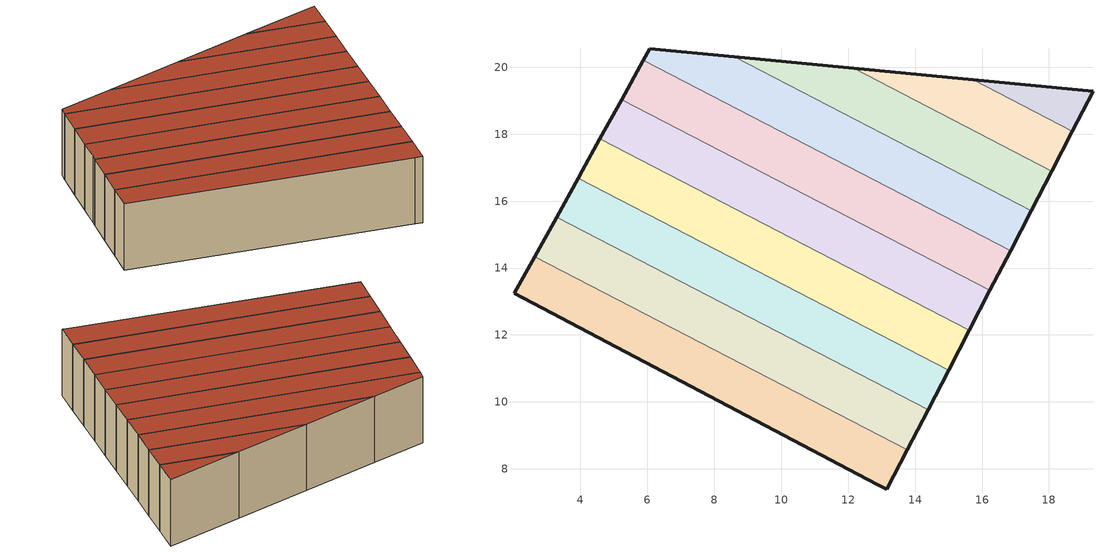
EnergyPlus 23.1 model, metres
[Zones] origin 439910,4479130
4a0896afcb9d56b4_F0_dwelling_0
 floor ground (EU_floor_Construction): 19.31,19.28 18.7,18.09 15.74,19.62 z0
 wall outside (EU_wall_Construction): 18.7,18.09 19.31,19.28 15.74,19.62 z0:3
 wall to 4a0896afcb9d56b4_F0_dwelling_1 (EU_wall_Construction): 15.74,19.62 18.7,18.09 z0:3
 roof outside (EU_roof_Construction): 18.7,18.09 19.31,19.28 15.74,19.62 z3
4a0896afcb9d56b4_F0_dwelling_1
 floor ground (EU_floor_Construction): 18.7,18.09 18.08,16.9 12.17,19.96 15.74,19.62 z0
 wall outside (EU_wall_Construction): 15.74,19.62 12.17,19.96 / 18.08,16.9 18.7,18.09 z0:3
 wall to 4a0896afcb9d56b4_F0_dwelling_2 (EU_wall_Construction): 12.17,19.96 18.08,16.9 z0:3
 roof outside (EU_roof_Construction): 18.08,16.9 18.7,18.09 15.74,19.62 12.17,19.96 z3
4a0896afcb9d56b4_F0_dwelling_2
 floor ground (EU_floor_Construction): 18.08,16.9 17.47,15.71 8.59,20.31 12.17,19.96 z0
 wall outside (EU_wall_Construction): 12.17,19.96 8.59,20.31 / 17.47,15.71 18.08,16.9 z0:3
 wall to 4a0896afcb9d56b4_F0_dwelling_3 (EU_wall_Construction): 8.59,20.31 17.47,15.71 z0:3
 roof outside (EU_roof_Construction): 17.47,15.71 18.08,16.9 12.17,19.96 8.59,20.31 z3
4a0896afcb9d56b4_F0_dwelling_3
 floor ground (EU_floor_Construction): 17.47,15.71 16.85,14.52 5.88,20.2 6.07,20.55 8.59,20.31 z0
 wall outside (EU_wall_Construction): 16.85,14.52 17.47,15.71 / 8.59,20.31 6.07,20.55 5.88,20.2 z0:3
 wall to 4a0896afcb9d56b4_F0_dwelling_4 (EU_wall_Construction): 5.88,20.2 16.85,14.52 z0:3
 roof outside (EU_roof_Construction): 16.85,14.52 17.47,15.71 8.59,20.31 6.07,20.55 5.88,20.2 z3
4a0896afcb9d56b4_F0_dwelling_4
 floor ground (EU_floor_Construction): 16.85,14.52 16.23,13.33 5.23,19.03 5.88,20.2 z0
 wall outside (EU_wall_Construction): 5.88,20.2 5.23,19.03 / 16.23,13.33 16.85,14.52 z0:3
 wall to 4a0896afcb9d56b4_F0_dwelling_5 (EU_wall_Construction): 5.23,19.03 16.23,13.33 z0:3
 roof outside (EU_roof_Construction): 16.23,13.33 16.85,14.52 5.88,20.2 5.23,19.03 z3
4a0896afcb9d56b4_F0_dwelling_5
 floor ground (EU_floor_Construction): 16.23,13.33 15.62,12.14 4.58,17.86 5.23,19.03 z0
 wall outside (EU_wall_Construction): 5.23,19.03 4.58,17.86 / 15.62,12.14 16.23,13.33 z0:3
 wall to 4a0896afcb9d56b4_F0_dwelling_6 (EU_wall_Construction): 4.58,17.86 15.62,12.14 z0:3
 roof outside (EU_roof_Construction): 15.62,12.14 16.23,13.33 5.23,19.03 4.58,17.86 z3
4a0896afcb9d56b4_F0_dwelling_6
 floor ground (EU_floor_Construction): 15.62,12.14 15,10.95 3.93,16.69 4.05,16.9 4.58,17.86 z0
 wall outside (EU_wall_Construction): 15,10.95 15.62,12.14 / 4.58,17.86 4.05,16.9 3.93,16.69 z0:3
 wall to 4a0896afcb9d56b4_F0_dwelling_7 (EU_wall_Construction): 3.93,16.69 15,10.95 z0:3
 roof outside (EU_roof_Construction): 15,10.95 15.62,12.14 4.58,17.86 4.05,16.9 3.93,16.69 z3
4a0896afcb9d56b4_F0_dwelling_7
 floor ground (EU_floor_Construction): 15,10.95 14.39,9.76 3.28,15.52 3.93,16.69 z0
 wall outside (EU_wall_Construction): 3.93,16.69 3.28,15.52 / 14.39,9.76 15,10.95 z0:3
 wall to 4a0896afcb9d56b4_F0_dwelling_8 (EU_wall_Construction): 3.28,15.52 14.39,9.76 z0:3
 roof outside (EU_roof_Construction): 14.39,9.76 15,10.95 3.93,16.69 3.28,15.52 z3
4a0896afcb9d56b4_F0_dwelling_8
 floor ground (EU_floor_Construction): 14.39,9.76 13.77,8.57 2.64,14.34 3.28,15.52 z0
 wall outside (EU_wall_Construction): 3.28,15.52 2.64,14.34 / 13.77,8.57 14.39,9.76 z0:3
 wall to 4a0896afcb9d56b4_F0_dwelling_9 (EU_wall_Construction): 2.64,14.34 13.77,8.57 z0:3
 roof outside (EU_roof_Construction): 13.77,8.57 14.39,9.76 3.28,15.52 2.64,14.34 z3
4a0896afcb9d56b4_F0_dwelling_9
 floor ground (EU_floor_Construction): 13.77,8.57 13.16,7.39 12.85,7.54 2.03,13.24 2.64,14.34 z0
 wall outside (EU_wall_Construction): 2.64,14.34 2.03,13.24 12.85,7.54 13.16,7.39 13.77,8.57 z0:3
 roof outside (EU_roof_Construction): 13.16,7.39 13.77,8.57 2.64,14.34 2.03,13.24 12.85,7.54 z3
[Building]
EU S2 Campaign: North Axis=0; Terrain=City; Solar Distribution=FullExterior
[Site:Location]
Madrid: Latitude=40.5; Longitude=-3.5; Time Zone=1; Elevation=609
[SizingPeriod:WeatherFileDays]
AnnualSizingPeriod: Begin Month=1; Begin Day of Month=1; End Month=12; End Day of Month=31; Day of Week for Start Day=Monday; Use Weather File Daylight Saving Period=No; Use Weather File Rain and Snow Indicators=No
[MATERIAL]
EU_InternalMass_Material: Roughness=MediumRough; Thickness=0.1; Conductivity=1; Density=1800; Specific Heat=900; Thermal Absorptance=0.9; Solar Absorptance=0.7; Visible Absorptance=0.7
[MATERIAL:NOMASS] Roughness=MediumRough; Thermal Absorptance=0.9; Solar Absorptance=0.7; Visible Absorptance=0.7
Name | Thermal Resistance
EU_wall_NoMass | 1.60022
EU_roof_NoMass | 1.57597
EU_floor_NoMass | 0.470652
[CONSTRUCTION]
EU_wall_Construction: EU_wall_NoMass
EU_roof_Construction: EU_roof_NoMass
EU_floor_Construction: EU_floor_NoMass
EU_InternalMass_Construction: EU_InternalMass_Material
[ZONE] Type=1; Multiplier=1; Ceiling Height=autocalculate; Floor Area=autocalculate; Part of Total Floor Area=Yes
Name | Volume
4a0896afcb9d56b4_F0_dwelling_0 | 6.69287
4a0896afcb9d56b4_F0_dwelling_1 | 20.0779
4a0896afcb9d56b4_F0_dwelling_2 | 33.4629
4a0896afcb9d56b4_F0_dwelling_3 | 46.2737
4a0896afcb9d56b4_F0_dwelling_4 | 49.7172
4a0896afcb9d56b4_F0_dwelling_5 | 49.868
4a0896afcb9d56b4_F0_dwelling_6 | 50.0189
4a0896afcb9d56b4_F0_dwelling_7 | 50.1665
4a0896afcb9d56b4_F0_dwelling_8 | 50.3108
4a0896afcb9d56b4_F0_dwelling_9 | 48.8976
[INTERNALMASS] Construction=EU_InternalMass_Construction
Name | Zone or ZoneList | Surface Area
4a0896afcb9d56b4_F0_dwelling_0_EU_InternalMass | 4a0896afcb9d56b4_F0_dwelling_0 | 2.23085
4a0896afcb9d56b4_F0_dwelling_1_EU_InternalMass | 4a0896afcb9d56b4_F0_dwelling_1 | 6.69256
4a0896afcb9d56b4_F0_dwelling_2_EU_InternalMass | 4a0896afcb9d56b4_F0_dwelling_2 | 11.1543
4a0896afcb9d56b4_F0_dwelling_3_EU_InternalMass | 4a0896afcb9d56b4_F0_dwelling_3 | 15.4245
4a0896afcb9d56b4_F0_dwelling_4_EU_InternalMass | 4a0896afcb9d56b4_F0_dwelling_4 | 16.5723
4a0896afcb9d56b4_F0_dwelling_5_EU_InternalMass | 4a0896afcb9d56b4_F0_dwelling_5 | 16.6227
4a0896afcb9d56b4_F0_dwelling_6_EU_InternalMass | 4a0896afcb9d56b4_F0_dwelling_6 | 16.6732
4a0896afcb9d56b4_F0_dwelling_7_EU_InternalMass | 4a0896afcb9d56b4_F0_dwelling_7 | 16.7221
4a0896afcb9d56b4_F0_dwelling_8_EU_InternalMass | 4a0896afcb9d56b4_F0_dwelling_8 | 16.7703
4a0896afcb9d56b4_F0_dwelling_9_EU_InternalMass | 4a0896afcb9d56b4_F0_dwelling_9 | 16.2991
[OTHEREQUIPMENT] Fuel Type=Electricity; Design Level Calculation Method=Watts/Area; Power per Zone Floor Area=1; Fraction Latent=0; Fraction Radiant=0; Fraction Lost=0; Carbon Dioxide Generation Rate=0; EndUse Subcategory=EU_Step8_InternalGains
Name | Zone or ZoneList or Space or SpaceList | Schedule
EU_Step8_InternalGain_4a0896afcb9d56b4_F0_dwelling_0_f000 | 4a0896afcb9d56b4_F0_dwelling_0 | EU_Step8_GainSchedule_4a0896afcb9d56b4_F0_dwelling_0_f000
EU_Step8_InternalGain_4a0896afcb9d56b4_F0_dwelling_1_f000 | 4a0896afcb9d56b4_F0_dwelling_1 | EU_Step8_GainSchedule_4a0896afcb9d56b4_F0_dwelling_1_f000
EU_Step8_InternalGain_4a0896afcb9d56b4_F0_dwelling_2_f000 | 4a0896afcb9d56b4_F0_dwelling_2 | EU_Step8_GainSchedule_4a0896afcb9d56b4_F0_dwelling_2_f000
EU_Step8_InternalGain_4a0896afcb9d56b4_F0_dwelling_3_f000 | 4a0896afcb9d56b4_F0_dwelling_3 | EU_Step8_GainSchedule_4a0896afcb9d56b4_F0_dwelling_3_f000
EU_Step8_InternalGain_4a0896afcb9d56b4_F0_dwelling_4_f000 | 4a0896afcb9d56b4_F0_dwelling_4 | EU_Step8_GainSchedule_4a0896afcb9d56b4_F0_dwelling_4_f000
EU_Step8_InternalGain_4a0896afcb9d56b4_F0_dwelling_5_f000 | 4a0896afcb9d56b4_F0_dwelling_5 | EU_Step8_GainSchedule_4a0896afcb9d56b4_F0_dwelling_5_f000
EU_Step8_InternalGain_4a0896afcb9d56b4_F0_dwelling_6_f000 | 4a0896afcb9d56b4_F0_dwelling_6 | EU_Step8_GainSchedule_4a0896afcb9d56b4_F0_dwelling_6_f000
EU_Step8_InternalGain_4a0896afcb9d56b4_F0_dwelling_7_f000 | 4a0896afcb9d56b4_F0_dwelling_7 | EU_Step8_GainSchedule_4a0896afcb9d56b4_F0_dwelling_7_f000
EU_Step8_InternalGain_4a0896afcb9d56b4_F0_dwelling_8_f000 | 4a0896afcb9d56b4_F0_dwelling_8 | EU_Step8_GainSchedule_4a0896afcb9d56b4_F0_dwelling_8_f000
EU_Step8_InternalGain_4a0896afcb9d56b4_F0_dwelling_9_f000 | 4a0896afcb9d56b4_F0_dwelling_9 | EU_Step8_GainSchedule_4a0896afcb9d56b4_F0_dwelling_9_f000
[ZONEVENTILATION:DESIGNFLOWRATE] Schedule=EU_AlwaysOn; Design Flow Rate Calculation Method=AirChanges/Hour; Air Changes per Hour=0.480704; Ventilation Type=Natural; Fan Pressure Rise=0; Fan Total Efficiency=1; Constant Term Coefficient=1; Temperature Term Coefficient=0; Velocity Term Coefficient=0; Velocity Squared Term Coefficient=0; Minimum Indoor Temperature=-100; Maximum Indoor Temperature=100; Delta Temperature=-100; Minimum Outdoor Temperature=-100; Maximum Outdoor Temperature=100; Maximum Wind Speed=40
Name | Zone or ZoneList or Space or SpaceList
EU_ConstantAir_4a0896afcb9d56b4_F0_dwelling_0 | 4a0896afcb9d56b4_F0_dwelling_0
EU_ConstantAir_4a0896afcb9d56b4_F0_dwelling_1 | 4a0896afcb9d56b4_F0_dwelling_1
EU_ConstantAir_4a0896afcb9d56b4_F0_dwelling_2 | 4a0896afcb9d56b4_F0_dwelling_2
EU_ConstantAir_4a0896afcb9d56b4_F0_dwelling_3 | 4a0896afcb9d56b4_F0_dwelling_3
EU_ConstantAir_4a0896afcb9d56b4_F0_dwelling_4 | 4a0896afcb9d56b4_F0_dwelling_4
EU_ConstantAir_4a0896afcb9d56b4_F0_dwelling_5 | 4a0896afcb9d56b4_F0_dwelling_5
EU_ConstantAir_4a0896afcb9d56b4_F0_dwelling_6 | 4a0896afcb9d56b4_F0_dwelling_6
EU_ConstantAir_4a0896afcb9d56b4_F0_dwelling_7 | 4a0896afcb9d56b4_F0_dwelling_7
EU_ConstantAir_4a0896afcb9d56b4_F0_dwelling_8 | 4a0896afcb9d56b4_F0_dwelling_8
EU_ConstantAir_4a0896afcb9d56b4_F0_dwelling_9 | 4a0896afcb9d56b4_F0_dwelling_9
[HVACTEMPLATE:THERMOSTAT] Constant Heating Setpoint=20; Constant Cooling Setpoint=50
EU_HeatOnly_4a0896afcb9d56b4_F0_dwelling_0; EU_HeatOnly_4a0896afcb9d56b4_F0_dwelling_1; EU_HeatOnly_4a0896afcb9d56b4_F0_dwelling_2; EU_HeatOnly_4a0896afcb9d56b4_F0_dwelling_3; EU_HeatOnly_4a0896afcb9d56b4_F0_dwelling_4; EU_HeatOnly_4a0896afcb9d56b4_F0_dwelling_5; EU_HeatOnly_4a0896afcb9d56b4_F0_dwelling_6; EU_HeatOnly_4a0896afcb9d56b4_F0_dwelling_7; EU_HeatOnly_4a0896afcb9d56b4_F0_dwelling_8; EU_HeatOnly_4a0896afcb9d56b4_F0_dwelling_9
[HVACTEMPLATE:ZONE:IDEALLOADSAIRSYSTEM] System Availability Schedule=EU_AlwaysOn; Maximum Heating Supply Air Temperature=50; Minimum Cooling Supply Air Temperature=13; Maximum Heating Supply Air Humidity Ratio=0.0156; Minimum Cooling Supply Air Humidity Ratio=0.0077; Heating Limit=NoLimit; Cooling Limit=NoLimit; Heating Availability Schedule=EU_AlwaysOn; Cooling Availability Schedule=EU_CoolingOff; Dehumidification Control Type=ConstantSensibleHeatRatio; Cooling Sensible Heat Ratio=0.7; Dehumidification Setpoint=60; Humidification Control Type=None; Humidification Setpoint=30; Outdoor Air Method=None; Outdoor Air Flow Rate per Person=0.00944; Outdoor Air Flow Rate per Zone Floor Area=0; Outdoor Air Flow Rate per Zone=0; Demand Controlled Ventilation Type=None; Outdoor Air Economizer Type=NoEconomizer; Heat Recovery Type=None; Sensible Heat Recovery Effectiveness=0.7; Latent Heat Recovery Effectiveness=0.65
Name | Template Thermostat
4a0896afcb9d56b4_F0_dwelling_0 | EU_HeatOnly_4a0896afcb9d56b4_F0_dwelling_0
4a0896afcb9d56b4_F0_dwelling_1 | EU_HeatOnly_4a0896afcb9d56b4_F0_dwelling_1
4a0896afcb9d56b4_F0_dwelling_2 | EU_HeatOnly_4a0896afcb9d56b4_F0_dwelling_2
4a0896afcb9d56b4_F0_dwelling_3 | EU_HeatOnly_4a0896afcb9d56b4_F0_dwelling_3
4a0896afcb9d56b4_F0_dwelling_4 | EU_HeatOnly_4a0896afcb9d56b4_F0_dwelling_4
4a0896afcb9d56b4_F0_dwelling_5 | EU_HeatOnly_4a0896afcb9d56b4_F0_dwelling_5
4a0896afcb9d56b4_F0_dwelling_6 | EU_HeatOnly_4a0896afcb9d56b4_F0_dwelling_6
4a0896afcb9d56b4_F0_dwelling_7 | EU_HeatOnly_4a0896afcb9d56b4_F0_dwelling_7
4a0896afcb9d56b4_F0_dwelling_8 | EU_HeatOnly_4a0896afcb9d56b4_F0_dwelling_8
4a0896afcb9d56b4_F0_dwelling_9 | EU_HeatOnly_4a0896afcb9d56b4_F0_dwelling_9
[SIZING:ZONE] Zone Cooling Design Supply Air Temperature Input Method=SupplyAirTemperature; Zone Cooling Design Supply Air Temperature=13; Zone Heating Design Supply Air Temperature Input Method=SupplyAirTemperature; Zone Heating Design Supply Air Temperature=50; Zone Cooling Design Supply Air Humidity Ratio=0.008; Zone Heating Design Supply Air Humidity Ratio=0.008; Cooling Design Air Flow Method=DesignDay; Cooling Design Air Flow Rate=0; Cooling Minimum Air Flow per Zone Floor Area=0.000762; Cooling Minimum Air Flow=0; Cooling Minimum Air Flow Fraction=0.2; Heating Design Air Flow Method=DesignDay; Heating Design Air Flow Rate=0; Heating Maximum Air Flow per Zone Floor Area=0.002032; Heating Maximum Air Flow=0.141576; Heating Maximum Air Flow Fraction=0.3; Account for Dedicated Outdoor Air System=No; Dedicated Outdoor Air System Control Strategy=NeutralSupplyAir; Dedicated Outdoor Air Low Setpoint Temperature for Design=autosize; Dedicated Outdoor Air High Setpoint Temperature for Design=autosize; Zone Load Sizing Method=Sensible Load Only No Latent Load; Zone Latent Cooling Design Supply Air Humidity Ratio Input Method=HumidityRatioDifference; Zone Cooling Design Supply Air Humidity Ratio Difference=0.005; Zone Latent Heating Design Supply Air Humidity Ratio Input Method=HumidityRatioDifference; Zone Humidification Design Supply Air Humidity Ratio Difference=0.005
4a0896afcb9d56b4_F0_dwelling_0; 4a0896afcb9d56b4_F0_dwelling_1; 4a0896afcb9d56b4_F0_dwelling_2; 4a0896afcb9d56b4_F0_dwelling_3; 4a0896afcb9d56b4_F0_dwelling_4; 4a0896afcb9d56b4_F0_dwelling_5; 4a0896afcb9d56b4_F0_dwelling_6; 4a0896afcb9d56b4_F0_dwelling_7; 4a0896afcb9d56b4_F0_dwelling_8; 4a0896afcb9d56b4_F0_dwelling_9
[SCHEDULE:CONSTANT]
Name | Hourly Value
EU_AlwaysOn | 1
EU_CoolingOff | 0
[SCHEDULE:FILE] Column Number=1; Rows to Skip at Top=0; Number of Hours of Data=8760; Column Separator=Comma; Interpolate to Timestep=No; Minutes per Item=60; Adjust Schedule for Daylight Savings=Yes
Name | File
EU_Step8_GainSchedule_4a0896afcb9d56b4_F0_dwelling_0_f000 | C:\Users\o_iseri\Desktop\OpenUBEM\openubem\outputs\eu_evidence\EU-11\ES-MAD-BERRUGUETE\idfs\4a0896afcb9d56b4\4a0896afcb9d56b4_F0_dwelling_0_f000_gain.csv
EU_Step8_GainSchedule_4a0896afcb9d56b4_F0_dwelling_1_f000 | C:\Users\o_iseri\Desktop\OpenUBEM\openubem\outputs\eu_evidence\EU-11\ES-MAD-BERRUGUETE\idfs\4a0896afcb9d56b4\4a0896afcb9d56b4_F0_dwelling_1_f000_gain.csv
EU_Step8_GainSchedule_4a0896afcb9d56b4_F0_dwelling_2_f000 | C:\Users\o_iseri\Desktop\OpenUBEM\openubem\outputs\eu_evidence\EU-11\ES-MAD-BERRUGUETE\idfs\4a0896afcb9d56b4\4a0896afcb9d56b4_F0_dwelling_2_f000_gain.csv
EU_Step8_GainSchedule_4a0896afcb9d56b4_F0_dwelling_3_f000 | C:\Users\o_iseri\Desktop\OpenUBEM\openubem\outputs\eu_evidence\EU-11\ES-MAD-BERRUGUETE\idfs\4a0896afcb9d56b4\4a0896afcb9d56b4_F0_dwelling_3_f000_gain.csv
EU_Step8_GainSchedule_4a0896afcb9d56b4_F0_dwelling_4_f000 | C:\Users\o_iseri\Desktop\OpenUBEM\openubem\outputs\eu_evidence\EU-11\ES-MAD-BERRUGUETE\idfs\4a0896afcb9d56b4\4a0896afcb9d56b4_F0_dwelling_4_f000_gain.csv
EU_Step8_GainSchedule_4a0896afcb9d56b4_F0_dwelling_5_f000 | C:\Users\o_iseri\Desktop\OpenUBEM\openubem\outputs\eu_evidence\EU-11\ES-MAD-BERRUGUETE\idfs\4a0896afcb9d56b4\4a0896afcb9d56b4_F0_dwelling_5_f000_gain.csv
EU_Step8_GainSchedule_4a0896afcb9d56b4_F0_dwelling_6_f000 | C:\Users\o_iseri\Desktop\OpenUBEM\openubem\outputs\eu_evidence\EU-11\ES-MAD-BERRUGUETE\idfs\4a0896afcb9d56b4\4a0896afcb9d56b4_F0_dwelling_6_f000_gain.csv
EU_Step8_GainSchedule_4a0896afcb9d56b4_F0_dwelling_7_f000 | C:\Users\o_iseri\Desktop\OpenUBEM\openubem\outputs\eu_evidence\EU-11\ES-MAD-BERRUGUETE\idfs\4a0896afcb9d56b4\4a0896afcb9d56b4_F0_dwelling_7_f000_gain.csv
EU_Step8_GainSchedule_4a0896afcb9d56b4_F0_dwelling_8_f000 | C:\Users\o_iseri\Desktop\OpenUBEM\openubem\outputs\eu_evidence\EU-11\ES-MAD-BERRUGUETE\idfs\4a0896afcb9d56b4\4a0896afcb9d56b4_F0_dwelling_8_f000_gain.csv
EU_Step8_GainSchedule_4a0896afcb9d56b4_F0_dwelling_9_f000 | C:\Users\o_iseri\Desktop\OpenUBEM\openubem\outputs\eu_evidence\EU-11\ES-MAD-BERRUGUETE\idfs\4a0896afcb9d56b4\4a0896afcb9d56b4_F0_dwelling_9_f000_gain.csv
